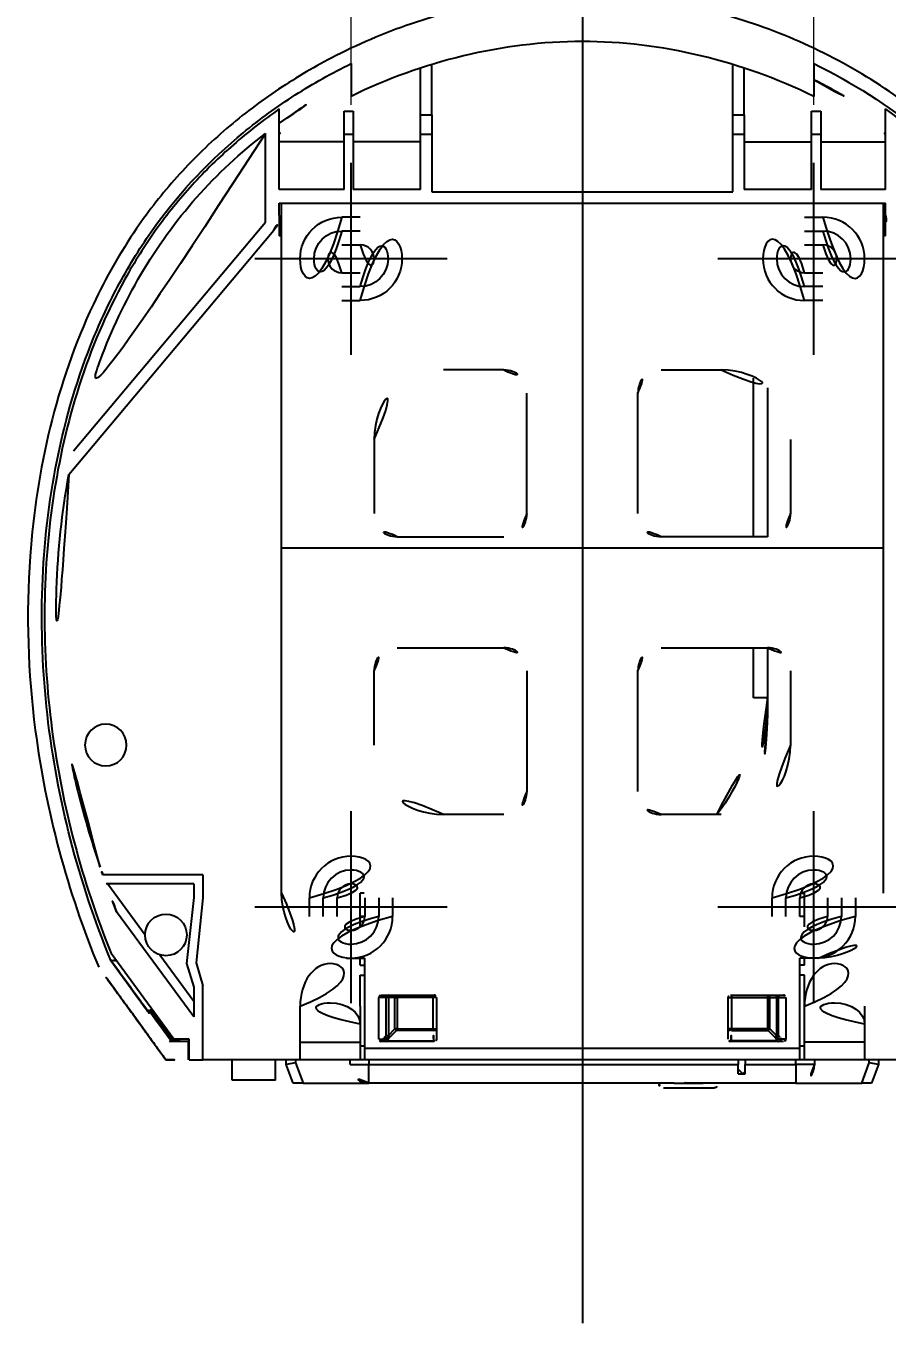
# Model space of a CAD drawing. Extents: x 16296660632 to 16296681399, y -37409619871 to -37409615168.
# Drawn here: x 16296681116.1 to 16296681175.7, y -37409615440 to -37409615350.4 of the extents above; entities that cross this region are included whole.
import ezdxf

# ---------------------------------------------------------------- set-up
doc = ezdxf.new("R2010")
doc.units = 0
doc.header["$LTSCALE"] = 10
doc.header["$MEASUREMENT"] = 0
doc.header["$PDMODE"] = 3
doc.header["$PDSIZE"] = -10
doc.layers.get('0').update_dxf_attribs({"linetype": 'CONTINUOUS'})
doc.layers.get('DEFPOINTS').update_dxf_attribs({"linetype": 'CONTINUOUS'})
doc.layers.add('1', color=7, linetype='CONTINUOUS')
doc.layers.add('2', color=2, linetype='CONTINUOUS')
doc.styles.add('Daelim Dimension', font='')
doc.styles.get('Daelim Dimension').set_extended_font_data('NanumGothic')
doc.dimstyles.new('DEFAULT', dxfattribs={"dimscale": 2, "dimtxt": 2, "dimasz": 2, "dimexe": 0, "dimexo": 2, "dimgap": 1, "dimtad": 1, "dimdec": 1, "dimzin": 9, "dimdsep": 46, "dimtxsty": 'Daelim Dimension', "dimcen": 0.5, "dimclrd": 252, "dimclre": 252, "dimclrt": 3, "dimadec": 1, "dimazin": 0, "dimtfac": 1, "dimtdec": 1, "dimtix": 1, "dimtmove": 0, "dimatfit": 3, "dimfxl": 1, "dimtolj": 1, "dimtzin": 1, "dimlwd": 9, "dimlwe": 9, "dimarcsym": 0})

# ---------------------------------------------------------------- blocks, each defined once
blk = doc.blocks.new('*D2')
at = {"color": 5, "lineweight": 9, "transparency": 16777216}
for p, q in [((16296681138.58132, -37409615355.80685), (16296681138.58132, -37409615317.88747)), ((16296681142.58132, -37409615317.88747), (16296681166.58132, -37409615317.88747)), ((16296681170.58132, -37409615355.80685), (16296681170.58132, -37409615317.88747))]:
    blk.add_line(p, q, dxfattribs=at)
at = {"color": 5, "transparency": 16777216}
for points in [[(16296681142.58132, -37409615317.22081), (16296681142.58132, -37409615318.55414), (16296681138.58132, -37409615317.88747)], [(16296681166.58132, -37409615317.22081), (16296681166.58132, -37409615318.55414), (16296681170.58132, -37409615317.88747)]]:
    blk.add_solid(points, dxfattribs=at)
at = {"layer": 'DEFPOINTS', "color": 0, "transparency": 16777216}
for p in [(16296681170.58132, -37409615317.88747), (16296681138.58132, -37409615359.80685), (16296681170.58132, -37409615359.80685)]:
    blk.add_point(p, dxfattribs=at)
at = {"color": 7, "transparency": 16777216, "insert": (16296681154.58132, -37409615310.47975), "char_height": 10, "attachment_point": 5, "style": 'Daelim Dimension'}
blk.add_mtext('\\A1;100', dxfattribs=at)

msp = doc.modelspace()

# ---------------------------------------------------------------- linework, layer by layer
msp.add_line((16296681175.38132, -37409615386.44801), (16296681133.78131, -37409615386.44801))
at = {"layer": '1', "color": 7, "linetype": 'Continuous'}
for p, q in [((16296681138.58132, -37409615352.95798), (16296681138.58132, -37409615355.22285)), ((16296681143.38132, -37409615356.50134), (16296681143.38132, -37409615353.28863)), ((16296681144.18131, -37409615356.50134), (16296681144.18131, -37409615353.07407)), ((16296681164.98132, -37409615356.50134), (16296681164.98132, -37409615353.07705)), ((16296681165.78131, -37409615356.50134), (16296681165.78131, -37409615353.29854)), ((16296681170.58132, -37409615352.95794), (16296681170.58132, -37409615355.22281)), ((16296681133.62132, -37409615361.64801), (16296681133.62132, -37409615356.08826)), ((16296681138.10131, -37409615356.23467), (16296681138.74132, -37409615356.23467)), ((16296681138.10131, -37409615357.83468), (16296681138.10131, -37409615356.23467)), ((16296681138.74132, -37409615356.23467), (16296681138.74132, -37409615357.83468)), ((16296681170.42132, -37409615356.23467), (16296681171.06132, -37409615356.23467)), ((16296681170.42132, -37409615357.83468), (16296681170.42132, -37409615356.23467)), ((16296681171.06132, -37409615356.23467), (16296681171.06132, -37409615357.83468)), ((16296681175.54132, -37409615361.64801), (16296681175.54132, -37409615356.08836)), ((16296681143.38132, -37409615356.50134), (16296681144.18131, -37409615356.50134)), ((16296681143.38132, -37409615357.83468), (16296681143.38132, -37409615356.50134)), ((16296681144.18131, -37409615356.50134), (16296681144.18131, -37409615357.83468)), ((16296681164.98132, -37409615356.50134), (16296681165.78131, -37409615356.50134)), ((16296681164.98132, -37409615357.83468), (16296681164.98132, -37409615356.50134)), ((16296681165.78131, -37409615356.50134), (16296681165.78131, -37409615357.83468)), ((16296681132.66132, -37409615363.91683), (16296681132.66132, -37409615357.78191)), ((16296681133.70497, -37409615357.78636), (16296681133.62132, -37409615357.78636)), ((16296681138.10131, -37409615361.64801), (16296681138.10131, -37409615357.83468)), ((16296681138.10131, -37409615357.83468), (16296681138.74132, -37409615357.83468)), ((16296681138.74132, -37409615357.83468), (16296681138.74132, -37409615361.64801)), ((16296681143.38132, -37409615357.83468), (16296681144.18131, -37409615357.83468)), ((16296681143.38132, -37409615361.64801), (16296681143.38132, -37409615357.83468)), ((16296681144.18131, -37409615357.83468), (16296681144.18131, -37409615361.80801)), ((16296681164.98132, -37409615357.83468), (16296681165.78131, -37409615357.83468)), ((16296681164.98132, -37409615361.80801), (16296681164.98132, -37409615357.83468)), ((16296681165.78131, -37409615357.83468), (16296681165.78131, -37409615361.64801)), ((16296681170.42132, -37409615361.64801), (16296681170.42132, -37409615357.83468)), ((16296681170.42132, -37409615357.83468), (16296681171.06132, -37409615357.83468)), ((16296681171.06132, -37409615357.83468), (16296681171.06132, -37409615361.64801)), ((16296681175.45752, -37409615357.78636), (16296681175.54132, -37409615357.78636)), ((16296681138.10131, -37409615358.35348), (16296681133.62132, -37409615358.35348)), ((16296681143.38132, -37409615358.35348), (16296681138.74132, -37409615358.35348)), ((16296681165.78131, -37409615358.35348), (16296681170.42132, -37409615358.35348)), ((16296681171.06132, -37409615358.35348), (16296681175.54132, -37409615358.35348)), ((16296681138.10131, -37409615361.64801), (16296681133.62132, -37409615361.64801)), ((16296681143.38132, -37409615361.64801), (16296681138.74132, -37409615361.64801)), ((16296681144.18131, -37409615361.80801), (16296681164.98132, -37409615361.80801)), ((16296681170.42132, -37409615361.64801), (16296681165.78131, -37409615361.64801)), ((16296681175.54132, -37409615361.64801), (16296681171.06132, -37409615361.64801)), ((16296681133.62132, -37409615362.60801), (16296681175.54132, -37409615362.60801)), ((16296681133.62132, -37409615363.43497), (16296681133.62132, -37409615362.60801)), ((16296681133.78131, -37409615362.60801), (16296681175.38132, -37409615362.60801)), ((16296681133.78131, -37409615410.28801), (16296681133.78131, -37409615362.60801)), ((16296681175.38132, -37409615362.60801), (16296681175.38132, -37409615410.28801)), ((16296681175.54132, -37409615363.43497), (16296681175.54132, -37409615362.60801)), ((16296681133.62132, -37409615363.43497), (16296681133.62132, -37409615364.84801)), ((16296681139.22132, -37409615363.56801), (16296681137.94131, -37409615363.56801)), ((16296681169.94131, -37409615363.56801), (16296681171.22132, -37409615363.56801)), ((16296681175.54132, -37409615364.84801), (16296681175.54132, -37409615363.43497)), ((16296681119.06845, -37409615381.36076), (16296681133.24699, -37409615364.46343)), ((16296681119.39829, -37409615379.72309), (16296681132.66132, -37409615363.91683)), ((16296681133.62132, -37409615364.20801), (16296681133.78143, -37409615364.20801)), ((16296681139.22132, -37409615364.52801), (16296681137.94131, -37409615364.52801)), ((16296681169.94131, -37409615364.52801), (16296681171.22132, -37409615364.52801)), ((16296681175.3812, -37409615364.20801), (16296681175.54132, -37409615364.20801)), ((16296681133.78143, -37409615364.84801), (16296681133.62132, -37409615364.84801)), ((16296681175.54132, -37409615364.84801), (16296681175.3812, -37409615364.84801)), ((16296681137.94131, -37409615365.48801), (16296681139.22132, -37409615365.48801)), ((16296681169.94131, -37409615365.48801), (16296681171.22132, -37409615365.48801)), ((16296681137.94131, -37409615367.408), (16296681139.22132, -37409615367.408)), ((16296681169.94131, -37409615367.408), (16296681171.22132, -37409615367.408)), ((16296681137.94131, -37409615368.36801), (16296681139.22132, -37409615368.36801)), ((16296681171.22132, -37409615368.36801), (16296681169.94131, -37409615368.36801)), ((16296681137.94131, -37409615369.32801), (16296681139.22132, -37409615369.32801)), ((16296681171.22132, -37409615369.32801), (16296681169.94131, -37409615369.32801)), ((16296681149.14132, -37409615374.12801), (16296681144.98132, -37409615374.12801)), ((16296681160.02131, -37409615374.12801), (16296681164.18131, -37409615374.12801)), ((16296681166.42132, -37409615385.64799), (16296681166.42132, -37409615374.68285)), ((16296681150.74132, -37409615384.04801), (16296681150.74132, -37409615375.72801)), ((16296681158.42132, -37409615384.04801), (16296681158.42132, -37409615375.72801)), ((16296681167.38132, -37409615375.35036), (16296681167.38132, -37409615385.64799)), ((16296681140.18131, -37409615378.92801), (16296681140.18131, -37409615384.04801)), ((16296681168.98132, -37409615378.92801), (16296681168.98132, -37409615384.04801)), ((16296681141.78131, -37409615385.64801), (16296681149.14132, -37409615385.64801)), ((16296681167.38132, -37409615385.64801), (16296681160.02131, -37409615385.64801)), ((16296681141.78131, -37409615393.32801), (16296681149.14132, -37409615393.32801)), ((16296681160.02131, -37409615393.32801), (16296681167.38132, -37409615393.32801)), ((16296681166.42132, -37409615396.7892), (16296681166.42132, -37409615393.32803)), ((16296681167.38132, -37409615393.32803), (16296681167.38132, -37409615396.7892)), ((16296681140.18131, -37409615400.04801), (16296681140.18131, -37409615394.92801)), ((16296681150.74132, -37409615394.92801), (16296681150.74132, -37409615403.24801)), ((16296681158.42132, -37409615403.24801), (16296681158.42132, -37409615394.92801)), ((16296681168.98132, -37409615394.92801), (16296681168.98132, -37409615400.04801)), ((16296681167.38132, -37409615396.7892), (16296681166.42132, -37409615396.7892)), ((16296681167.38132, -37409615396.7892), (16296681167.38132, -37409615398.06921)), ((16296681149.14132, -37409615404.84801), (16296681144.98132, -37409615404.84801)), ((16296681164.18131, -37409615404.84801), (16296681160.02131, -37409615404.84801)), ((16296681128.34131, -37409615409.00801), (16296681121.41294, -37409615409.00801)), ((16296681128.34131, -37409615409.00801), (16296681128.34131, -37409615410.60801)), ((16296681127.70131, -37409615409.64801), (16296681121.64132, -37409615409.64801)), ((16296681121.75632, -37409615409.64801), (16296681124.34132, -37409615413.16952)), ((16296681127.70131, -37409615409.64801), (16296681127.70131, -37409615410.57382)), ((16296681127.70131, -37409615410.57382), (16296681127.2112, -37409615415.14822)), ((16296681128.34131, -37409615410.60801), (16296681127.86131, -37409615415.08801)), ((16296681135.70131, -37409615411.88801), (16296681135.70131, -37409615410.60801)), ((16296681136.66132, -37409615411.88801), (16296681136.66132, -37409615410.60801)), ((16296681137.62132, -37409615411.88801), (16296681137.62132, -37409615410.60801)), ((16296681139.48642, -37409615410.28801), (16296681139.22132, -37409615410.28801)), ((16296681139.22132, -37409615412.60355), (16296681139.22132, -37409615410.28801)), ((16296681139.54132, -37409615410.60801), (16296681139.54132, -37409615411.88801)), ((16296681140.50132, -37409615410.60801), (16296681140.50132, -37409615411.88801)), ((16296681141.46132, -37409615410.60801), (16296681141.46132, -37409615411.88801)), ((16296681167.70131, -37409615411.88801), (16296681167.70131, -37409615410.60801)), ((16296681168.66132, -37409615411.88801), (16296681168.66132, -37409615410.60801)), ((16296681169.62132, -37409615411.88801), (16296681169.62132, -37409615410.60801)), ((16296681169.67622, -37409615410.28801), (16296681169.94131, -37409615410.28801)), ((16296681169.94131, -37409615412.60355), (16296681169.94131, -37409615410.28801)), ((16296681171.54132, -37409615410.60801), (16296681171.54132, -37409615411.88801)), ((16296681172.50132, -37409615410.60801), (16296681172.50132, -37409615411.88801)), ((16296681173.46132, -37409615410.60801), (16296681173.46132, -37409615411.88801)), ((16296681127.70131, -37409615418.82835), (16296681122.37318, -37409615411.56989)), ((16296681139.54133, -37409615411.88801), (16296681139.22132, -37409615411.88801)), ((16296681169.94131, -37409615411.88801), (16296681169.6213, -37409615411.88801)), ((16296681126.32427, -37409615420.36801), (16296681121.9894, -37409615414.46267)), ((16296681125.34834, -37409615414.54137), (16296681127.70131, -37409615417.7468)), ((16296681127.2112, -37409615415.14822), (16296681127.70131, -37409615416.78194)), ((16296681127.86131, -37409615415.08801), (16296681128.34131, -37409615416.68801)), ((16296681138.26131, -37409615414.76801), (16296681138.58132, -37409615414.76801)), ((16296681138.58132, -37409615414.76801), (16296681139.54132, -37409615414.76801)), ((16296681139.22132, -37409615415.24801), (16296681139.22132, -37409615414.76797)), ((16296681139.22132, -37409615415.24801), (16296681139.54133, -37409615415.24801)), ((16296681139.54132, -37409615421.00801), (16296681139.54132, -37409615414.76801)), ((16296681169.94131, -37409615415.24801), (16296681169.6213, -37409615415.24801)), ((16296681169.62132, -37409615421.00801), (16296681169.62132, -37409615414.76801)), ((16296681170.58132, -37409615414.76801), (16296681169.62132, -37409615414.76801)), ((16296681169.94131, -37409615415.24801), (16296681169.94131, -37409615414.76797)), ((16296681170.90132, -37409615414.76801), (16296681170.58132, -37409615414.76801)), ((16296681139.22132, -37409615415.95201), (16296681139.54132, -37409615415.95201)), ((16296681139.22132, -37409615418.08447), (16296681139.22132, -37409615415.95201)), ((16296681169.94131, -37409615415.95201), (16296681169.62131, -37409615415.95201)), ((16296681169.94131, -37409615418.08447), (16296681169.94131, -37409615415.95201)), ((16296681127.70131, -37409615416.78194), (16296681127.70131, -37409615418.82835)), ((16296681128.34131, -37409615421.80801), (16296681128.34131, -37409615416.68801)), ((16296681140.66821, -37409615417.32801), (16296681144.34131, -37409615417.32801)), ((16296681141.16599, -37409615417.48801), (16296681141.16599, -37409615417.32801)), ((16296681141.62132, -37409615417.48801), (16296681141.62132, -37409615417.32801)), ((16296681164.82132, -37409615417.32801), (16296681168.49442, -37409615417.32801)), ((16296681167.54132, -37409615417.48801), (16296681167.54132, -37409615417.32801)), ((16296681167.99664, -37409615417.48801), (16296681167.99664, -37409615417.32801)), ((16296681135.06132, -37409615419.32899), (16296681135.06132, -37409615418.08447)), ((16296681139.22132, -37409615418.08447), (16296681139.22132, -37409615419.32899)), ((16296681141.00696, -37409615417.48801), (16296681140.50722, -37409615417.48801)), ((16296681140.50722, -37409615420.36801), (16296681140.50722, -37409615417.48801)), ((16296681141.16599, -37409615417.48801), (16296681141.00696, -37409615417.48801)), ((16296681141.00696, -37409615420.11707), (16296681141.00696, -37409615417.48801)), ((16296681141.62132, -37409615417.48801), (16296681141.16599, -37409615417.48801)), ((16296681141.16599, -37409615417.48801), (16296681141.16599, -37409615420.11707)), ((16296681141.62132, -37409615417.48801), (16296681141.78131, -37409615417.48801)), ((16296681141.62132, -37409615419.66174), (16296681141.62132, -37409615417.48801)), ((16296681144.25404, -37409615417.48801), (16296681141.78131, -37409615417.48801)), ((16296681141.78131, -37409615417.48801), (16296681141.78131, -37409615419.66174)), ((16296681144.25404, -37409615419.66174), (16296681144.25404, -37409615417.48801)), ((16296681144.50132, -37409615417.48801), (16296681144.25404, -37409615417.48801)), ((16296681144.50132, -37409615417.48801), (16296681144.50132, -37409615420.36801)), ((16296681164.66132, -37409615417.48801), (16296681164.90859, -37409615417.48801)), ((16296681164.66132, -37409615420.36801), (16296681164.66132, -37409615417.48801)), ((16296681164.90859, -37409615419.66174), (16296681164.90859, -37409615417.48801)), ((16296681164.90859, -37409615417.48801), (16296681167.38132, -37409615417.48801)), ((16296681167.54132, -37409615417.48801), (16296681167.38132, -37409615417.48801)), ((16296681167.38132, -37409615417.48801), (16296681167.38132, -37409615419.66174)), ((16296681167.54132, -37409615417.48801), (16296681167.99664, -37409615417.48801)), ((16296681167.54132, -37409615419.66174), (16296681167.54132, -37409615417.48801)), ((16296681167.99664, -37409615417.48801), (16296681167.99664, -37409615420.11707)), ((16296681167.99664, -37409615417.48801), (16296681168.15567, -37409615417.48801)), ((16296681168.15567, -37409615417.48801), (16296681168.65541, -37409615417.48801)), ((16296681168.15567, -37409615420.11707), (16296681168.15567, -37409615417.48801)), ((16296681168.65541, -37409615417.48801), (16296681168.65541, -37409615420.36801)), ((16296681169.94131, -37409615419.32899), (16296681169.94131, -37409615418.08447)), ((16296681174.10131, -37409615418.08447), (16296681174.10131, -37409615419.32899)), ((16296681135.06132, -37409615420.57349), (16296681135.06132, -37409615419.32899)), ((16296681139.22132, -37409615419.32899), (16296681139.22132, -37409615420.57349)), ((16296681140.9003, -37409615420.22373), (16296681141.00696, -37409615420.11707)), ((16296681141.00696, -37409615420.11707), (16296681141.16599, -37409615420.11707)), ((16296681141.16599, -37409615420.11707), (16296681141.62132, -37409615419.66174)), ((16296681141.27912, -37409615420.2302), (16296681141.16599, -37409615420.11707)), ((16296681141.73445, -37409615419.77487), (16296681141.17245, -37409615420.33687)), ((16296681141.73445, -37409615419.77487), (16296681141.62132, -37409615419.66174)), ((16296681141.78131, -37409615419.66174), (16296681141.62132, -37409615419.66174)), ((16296681144.2796, -37409615419.77487), (16296681141.73445, -37409615419.77487)), ((16296681141.78131, -37409615419.66174), (16296681144.25404, -37409615419.66174)), ((16296681144.25404, -37409615419.66174), (16296681144.50132, -37409615419.66174)), ((16296681164.90859, -37409615419.66174), (16296681164.66132, -37409615419.66174)), ((16296681164.88303, -37409615419.77487), (16296681167.42818, -37409615419.77487)), ((16296681167.38132, -37409615419.66174), (16296681164.90859, -37409615419.66174)), ((16296681167.38132, -37409615419.66174), (16296681167.54132, -37409615419.66174)), ((16296681167.42818, -37409615419.77487), (16296681167.54132, -37409615419.66174)), ((16296681167.42818, -37409615419.77487), (16296681167.99018, -37409615420.33687)), ((16296681167.99664, -37409615420.11707), (16296681167.54132, -37409615419.66174)), ((16296681167.88351, -37409615420.2302), (16296681167.99664, -37409615420.11707)), ((16296681168.15567, -37409615420.11707), (16296681167.99664, -37409615420.11707)), ((16296681168.26233, -37409615420.22373), (16296681168.15567, -37409615420.11707)), ((16296681169.94131, -37409615420.57349), (16296681169.94131, -37409615419.32899)), ((16296681174.10131, -37409615419.32899), (16296681174.10131, -37409615420.57349)), ((16296681127.31732, -37409615420.528), (16296681126.03995, -37409615420.528)), ((16296681127.38132, -37409615420.36801), (16296681126.32427, -37409615420.36801)), ((16296681127.31732, -37409615420.49868), (16296681127.31732, -37409615420.528)), ((16296681127.31732, -37409615420.528), (16296681127.31732, -37409615421.80801)), ((16296681127.38132, -37409615421.80801), (16296681127.38132, -37409615420.36801)), ((16296681135.06132, -37409615420.57349), (16296681139.22132, -37409615420.57349)), ((16296681135.06132, -37409615421.80801), (16296681135.06132, -37409615420.57349)), ((16296681139.22132, -37409615420.57349), (16296681139.22132, -37409615421.80801)), ((16296681139.54148, -37409615420.84801), (16296681139.22132, -37409615420.84801)), ((16296681139.54147, -37409615420.84801), (16296681139.22166, -37409615420.84801)), ((16296681169.62132, -37409615421.00801), (16296681139.54132, -37409615421.00801)), ((16296681139.54132, -37409615421.80801), (16296681139.54132, -37409615421.00801)), ((16296681140.50722, -37409615420.36801), (16296681140.83256, -37409615420.36801)), ((16296681144.34131, -37409615420.52801), (16296681140.66821, -37409615420.52801)), ((16296681141.10121, -37409615420.48115), (16296681144.29728, -37409615420.48115)), ((16296681168.49442, -37409615420.52801), (16296681164.82132, -37409615420.52801)), ((16296681168.06142, -37409615420.48115), (16296681164.86535, -37409615420.48115)), ((16296681168.65541, -37409615420.36801), (16296681168.33007, -37409615420.36801)), ((16296681169.94131, -37409615420.84801), (16296681169.62115, -37409615420.84801)), ((16296681169.94097, -37409615420.84801), (16296681169.62116, -37409615420.84801)), ((16296681169.62132, -37409615421.80801), (16296681169.62132, -37409615421.00801)), ((16296681174.10131, -37409615420.57349), (16296681169.94131, -37409615420.57349)), ((16296681169.94131, -37409615421.80801), (16296681169.94131, -37409615420.57349)), ((16296681174.10131, -37409615420.57349), (16296681174.10131, -37409615421.80801)), ((16296681127.38132, -37409615421.80801), (16296681128.34131, -37409615421.80801)), ((16296681135.06132, -37409615421.80801), (16296681128.34131, -37409615421.80801)), ((16296681130.35732, -37409615423.19534), (16296681130.35732, -37409615421.80802)), ((16296681133.36531, -37409615423.19534), (16296681133.36531, -37409615421.80802)), ((16296681134.10131, -37409615422.12801), (16296681134.10131, -37409615421.80798)), ((16296681134.74132, -37409615421.80795), (16296681134.74132, -37409615422.01196)), ((16296681139.22132, -37409615421.80801), (16296681135.06132, -37409615421.80801)), ((16296681138.53332, -37409615422.12801), (16296681138.53332, -37409615421.808)), ((16296681139.54147, -37409615421.80215), (16296681139.22166, -37409615421.80215)), ((16296681169.62132, -37409615421.80801), (16296681139.54132, -37409615421.80801)), ((16296681139.81331, -37409615421.808), (16296681139.81331, -37409615422.12801)), ((16296681165.34932, -37409615421.808), (16296681165.34932, -37409615422.12801)), ((16296681165.82932, -37409615421.808), (16296681165.82932, -37409615422.12801)), ((16296681169.34932, -37409615422.12801), (16296681169.34932, -37409615421.808)), ((16296681169.94097, -37409615421.80215), (16296681169.62116, -37409615421.80215)), ((16296681174.10131, -37409615421.80801), (16296681169.94131, -37409615421.80801)), ((16296681170.62931, -37409615421.808), (16296681170.62931, -37409615422.12801)), ((16296681180.82132, -37409615421.80801), (16296681174.10131, -37409615421.80801)), ((16296681174.42132, -37409615422.01196), (16296681174.42132, -37409615421.80795)), ((16296681175.06132, -37409615421.80798), (16296681175.06132, -37409615422.12801)), ((16296681134.74132, -37409615422.01196), (16296681134.10131, -37409615422.12801)), ((16296681134.58132, -37409615423.408), (16296681134.10131, -37409615422.12801)), ((16296681134.74132, -37409615422.01196), (16296681135.26484, -37409615423.408)), ((16296681138.53332, -37409615422.12801), (16296681139.81331, -37409615422.12801)), ((16296681139.81331, -37409615423.408), (16296681139.81331, -37409615422.12801)), ((16296681139.81331, -37409615422.12801), (16296681165.34932, -37409615422.12801)), ((16296681165.34932, -37409615422.76801), (16296681165.34932, -37409615422.12801)), ((16296681165.66932, -37409615422.76801), (16296681165.34932, -37409615422.44801)), ((16296681165.34932, -37409615422.76801), (16296681165.82932, -37409615422.76801)), ((16296681165.82932, -37409615422.60801), (16296681165.66932, -37409615422.76801)), ((16296681165.82932, -37409615422.76801), (16296681165.82932, -37409615422.12801)), ((16296681165.82932, -37409615422.12801), (16296681169.34932, -37409615422.12801)), ((16296681169.34932, -37409615422.12801), (16296681169.34932, -37409615423.408)), ((16296681170.62931, -37409615422.12801), (16296681169.34932, -37409615422.12801)), ((16296681173.89779, -37409615423.408), (16296681174.42132, -37409615422.01196)), ((16296681175.06132, -37409615422.12801), (16296681174.42132, -37409615422.01196)), ((16296681175.06132, -37409615422.12801), (16296681174.58132, -37409615423.408)), ((16296681133.36531, -37409615423.19534), (16296681130.35732, -37409615423.19534)), ((16296681135.26484, -37409615423.408), (16296681134.58132, -37409615423.408)), ((16296681135.26484, -37409615423.408), (16296681139.81387, -37409615423.408)), ((16296681160.93868, -37409615423.408), (16296681139.81331, -37409615423.408)), ((16296681159.86174, -37409615423.408), (16296681159.22175, -37409615423.408)), ((16296681160.91843, -37409615423.408), (16296681161.94131, -37409615423.408)), ((16296681161.94131, -37409615423.408), (16296681162.94405, -37409615423.408)), ((16296681169.34932, -37409615423.408), (16296681162.94395, -37409615423.408)), ((16296681164.66088, -37409615423.408), (16296681164.02089, -37409615423.408)), ((16296681169.34876, -37409615423.408), (16296681173.89779, -37409615423.408)), ((16296681174.58132, -37409615423.408), (16296681173.89779, -37409615423.408)), ((16296681160.18175, -37409615423.72801), (16296681163.70088, -37409615423.72801))]:
    msp.add_line(p, q, dxfattribs=at)
at = {"layer": '1', "color": 7, "linetype": 'Continuous', "extrusion": (1.224606353822377e-16, 0, -1)}
msp.add_circle((-16296681121.62132, -37409615400.04801, 1.995701781252174e-06), 1.44, dxfattribs=at)
at = {"layer": '1', "color": 7, "linetype": 'Continuous'}
msp.add_circle((16296681125.78131, -37409615413.16801), 1.44, dxfattribs=at)
for centre, radius, start, end in [((16296681132.02131, -37409615363.43497), 1.6, 320.0001596185048, 0), ((16296681137.94131, -37409615366.44801), 2.88, 90, 270), ((16296681139.22132, -37409615366.44801), 2.88, 270, 90), ((16296681177.14132, -37409615363.43497), 1.6, 180, 219.9998403814952), ((16296681137.94131, -37409615366.44801), 1.92, 90, 270), ((16296681139.22132, -37409615366.44801), 1.92, 270, 90), ((16296681138.26131, -37409615410.28801), 4.48, 180, 270), ((16296681170.90132, -37409615410.28801), 4.48, 270, 0), ((16296681141.62132, -37409615417.48801), 0.16, 0, 90), ((16296681141.62132, -37409615419.66174), 0.16, 315, 0), ((16296681160.18175, -37409615423.408), 0.3200000000000001, 180, 270), ((16296681163.70088, -37409615423.408), 0.3200000000000001, 270, 0)]:
    msp.add_arc(centre, radius, start, end, dxfattribs=at)
at = {"layer": '1', "color": 7, "linetype": 'Continuous', "extrusion": (0, 0, -1)}
for centre, radius, start, end in [((-16296681169.94131, -37409615366.44801), 2.88, 270, 90), ((-16296681171.22132, -37409615366.44801), 2.88, 90, 270), ((-16296681169.94131, -37409615366.44801), 1.92, 270, 90), ((-16296681171.22132, -37409615366.44801), 1.92, 90, 270), ((-16296681138.58132, -37409615410.60801), 2.88, 0, 180), ((-16296681170.58132, -37409615410.60801), 2.88, 0, 180), ((-16296681138.58132, -37409615410.60801), 1.92, 0, 180), ((-16296681170.58132, -37409615410.60801), 1.92, 0, 180), ((-16296681138.58132, -37409615411.88801), 2.88, 180, 0), ((-16296681138.58132, -37409615411.88801), 1.92, 180, 0), ((-16296681170.58132, -37409615411.88801), 2.88, 180, 0), ((-16296681170.58132, -37409615411.88801), 1.92, 180, 0), ((-16296681169.34932, -37409615422.12801), 1.28, 180, 270), ((-16296681139.81331, -37409615422.12801), 1.28, 270, 0)]:
    msp.add_arc(centre, radius, start, end, dxfattribs=at)
at = {"layer": '1', "color": 7, "linetype": 'Continuous', "extrusion": (1.224606353822377e-16, 0, -1)}
for centre, radius, start, end in [((-16296681137.94131, -37409615366.44801, 1.995701783250732e-06), 0.9600000000000002, 270, 90), ((-16296681139.22132, -37409615366.44801, 1.995701783407482e-06), 0.9600000000000002, 90, 270), ((-16296681169.94131, -37409615366.44801, 1.995701787169472e-06), 0.9600000000000002, 270, 90), ((-16296681171.22132, -37409615366.44801, 1.995701787326222e-06), 0.9600000000000002, 90, 270), ((-16296681144.98132, -37409615378.92801, 1.995701784112855e-06), 4.800000000000001, 0, 90), ((-16296681149.14132, -37409615375.72801, 1.995701784622291e-06), 1.6, 90, 180), ((-16296681160.02131, -37409615375.72801, 1.995701785954663e-06), 1.6, 0, 90), ((-16296681164.18131, -37409615378.92801, 1.995701786464099e-06), 4.800000000000001, 90, 180), ((-16296681149.14132, -37409615384.04801, 1.995701784622291e-06), 1.6, 180, 270), ((-16296681167.38132, -37409615384.04801, 1.995701786855973e-06), 1.6, 180, 270), ((-16296681141.78131, -37409615384.04801, 1.995701783720981e-06), 1.6, 270, 0), ((-16296681160.02131, -37409615384.04801, 1.995701785954663e-06), 1.6, 270, 0), ((-16296681141.78131, -37409615394.92801, 1.995701783720981e-06), 1.6, 0, 90), ((-16296681149.14132, -37409615394.92801, 1.995701784622291e-06), 1.6, 90, 180), ((-16296681160.02131, -37409615394.92801, 1.995701785954663e-06), 1.6, 0, 90), ((-16296681167.38132, -37409615394.92801, 1.995701786855973e-06), 1.6, 90, 180), ((-16296681164.18131, -37409615400.04801, 1.995701786464099e-06), 4.800000000000001, 180, 270), ((-16296681144.98132, -37409615400.04801, 1.995701784112855e-06), 4.800000000000001, 270, 0), ((-16296681149.14132, -37409615403.24801, 1.995701784622291e-06), 1.6, 180, 270), ((-16296681160.02131, -37409615403.24801, 1.995701785954663e-06), 1.6, 270, 0), ((-16296681138.58132, -37409615410.60801, 1.995701783329107e-06), 0.9600000000000002, 0, 180), ((-16296681170.58132, -37409615410.60801, 1.995701787247847e-06), 0.9600000000000002, 0, 180), ((-16296681138.58132, -37409615411.88801, 1.995701783329107e-06), 0.9600000000000002, 180, 0), ((-16296681170.58132, -37409615411.88801, 1.995701787247847e-06), 0.9600000000000002, 180, 0), ((-16296681144.34131, -37409615417.48801, 1.99570178403448e-06), 0.16, 90, 180), ((-16296681164.82132, -37409615417.48801, 1.995701786542474e-06), 0.16, 0, 90), ((-16296681167.54132, -37409615417.48801, 1.995701786875567e-06), 0.16, 0, 90), ((-16296681167.54132, -37409615419.66174, 1.995701786875567e-06), 0.16, 315, 0), ((-16296681144.34131, -37409615420.36801, 1.99570178403448e-06), 0.16, 180, 270), ((-16296681164.82132, -37409615420.36801, 1.995701786542474e-06), 0.16, 270, 0)]:
    msp.add_arc(centre, radius, start, end, dxfattribs=at)
at = {"layer": '1', "color": 7, "linetype": 'Continuous', "extrusion": (1.224606353822377e-16, -6.56858655152258e-47, -1)}
msp.add_ellipse((16296681158.74132, -37409615396.7892), major_axis=(-1.351855126782924e-14, 11.53998266896354), ratio=0.7487012977269168, start_param=1.570796326794897, end_param=2.335945947006434, dxfattribs=at)
at = {"layer": '1', "color": 7, "linetype": 'Continuous', "extrusion": (0, 0, -1)}
for centre, major_axis, ratio, start_param, end_param in [((16296681158.74132, -37409615398.06921), (0, 12.21880517890328), 0.7071067811865627, 1.570796326794878, 2.119505914711312), ((16296681137.14132, -37409615418.08447), (0, -2.941564209736038), 0.7071067811865474, 1.570796326794912, 4.712388980384702), ((16296681172.02131, -37409615418.08447), (0, -2.941564209736038), 0.7071067811865474, 1.570796326794914, 4.7123889803847), ((16296681168.49442, -37409615417.48801), (0.1609846246779984, 0), 0.9938837346736198, 4.71238898038469, 6.283185307179586), ((16296681168.49442, -37409615420.36801), (0.1609846246779984, 0), 0.9938837346736198, 0, 1.570796326794897)]:
    msp.add_ellipse(centre, major_axis=major_axis, ratio=ratio, start_param=start_param, end_param=end_param, dxfattribs=at)
at = {"layer": '1', "color": 7, "linetype": 'Continuous'}
for centre, major_axis, ratio, start_param, end_param in [((16296681158.74132, -37409615396.7892), (0, 10.86116015902559), 0.7071067811865335, 3.876381731401636, 4.712388980384691), ((16296681141.16599, -37409615417.48801), (0, -0.16), 0.9938837346736183, 3.141592653589793, 4.71238898038469), ((16296681144.34131, -37409615417.48801), (0, 0.16), 0.5454545454545433, 0, 1.570796326794897), ((16296681164.82132, -37409615417.48801), (0, 0.16), 0.5454545454545431, 4.71238898038469, 6.283185307179586), ((16296681167.99664, -37409615417.48801), (0, -0.16), 0.9938837346736183, 1.570796326794897, 3.141592653589793), ((16296681137.14132, -37409615419.32899), (-2.08, 0), 0.7071067811865482, 3.141592653589793, 6.283185307179586), ((16296681172.02131, -37409615419.32899), (2.08, 0), 0.707106781186548, 0, 3.141592653589793), ((16296681141.16599, -37409615420.11707), (0.1131370849898492, -0.113137084989846), 0.9878783399072126, 3.933088529112194, 6.283185307179586), ((16296681144.34131, -37409615419.66174), (0, 0.16), 0.5454545454545433, 1.570796326794897, 2.356194490192903), ((16296681144.34131, -37409615419.66174), (0.16, 0), 0.7664063157207784, 4.316428416922061, 6.283185307179586), ((16296681164.82132, -37409615419.66174), (-0.16, 0), 0.7664063157207784, 0, 1.966756890257526), ((16296681164.82132, -37409615419.66174), (0, 0.16), 0.5454545454545431, 3.926990816987273, 4.71238898038469), ((16296681141.05932, -37409615420.22373), (0.1131370849898492, -0.113137084989846), 0.9878783399072124, 3.933088529112194, 6.283185307179586), ((16296681167.99664, -37409615420.11707), (-0.1131370849898476, -0.1131370849898477), 0.9878783399072127, 0, 2.350096778067392), ((16296681168.10331, -37409615420.22373), (-0.1131370849898476, -0.1131370849898477), 0.9878783399072124, 0, 2.350096778067392)]:
    msp.add_ellipse(centre, major_axis=major_axis, ratio=ratio, start_param=start_param, end_param=end_param, dxfattribs=at)
at = {"layer": '1', "color": 7, "linetype": 'Continuous', "extrusion": (1.22460635382238e-16, 0, -1)}
for centre, start_param, end_param in [((16296681140.66821, -37409615417.48801), 0, 1.570796326794897), ((16296681140.66821, -37409615420.36801), 4.71238898038469, 6.283185307179586)]:
    msp.add_ellipse(centre, major_axis=(-0.1609846246779984, 0), ratio=0.9938837346736198, start_param=start_param, end_param=end_param, dxfattribs=at)
at = {"layer": '1', "color": 7, "linetype": 'Continuous'}
for points, knots in [([(16296681188.02882, -37409615415.408), (16296681190.19114, -37409615410.1675), (16296681192.74402, -37409615400.73933), (16296681193.16338, -37409615387.98555), (16296681191.6548, -37409615378.02424), (16296681189.02965, -37409615370.39), (16296681185.55097, -37409615364.2535), (16296681181.71737, -37409615359.57934), (16296681177.14297, -37409615355.62508), (16296681172.01432, -37409615352.43348), (16296681166.46039, -37409615350.05663), (16296681160.60237, -37409615348.56024), (16296681154.58145, -37409615348.03184), (16296681148.55881, -37409615348.56045), (16296681142.70247, -37409615350.05656), (16296681137.61139, -37409615352.23526), (16296681133.29174, -37409615354.81054), (16296681129.7001, -37409615357.56438), (16296681126.46721, -37409615360.73349), (16296681123.36348, -37409615364.69299), (16296681120.13245, -37409615370.38996), (16296681117.50803, -37409615378.02472), (16296681115.99919, -37409615387.98531), (16296681116.41865, -37409615400.7394), (16296681118.97148, -37409615410.1675), (16296681121.13381, -37409615415.408)], [0, 0, 0, 0, 0.09521377028356762, 0.1626781215783933, 0.2132763850495126, 0.2638746485206319, 0.2976068241680448, 0.3313389998154577, 0.3650711754628705, 0.3988033511102834, 0.4325355267576962, 0.4662677024051091, 0.4999998780525219, 0.5337320536999349, 0.5674642293473476, 0.6011964049947606, 0.6264955367303202, 0.6517946684658799, 0.6770938002014395, 0.7023929319369991, 0.736125107584412, 0.7867233710555313, 0.8373216345266505, 0.9047859858214763, 1, 1, 1, 1]), ([(16296681170.58132, -37409615355.22281), (16296681168.07737, -37409615354.00067), (16296681165.47242, -37409615353.05981), (16296681160.05214, -37409615351.76399), (16296681157.32261, -37409615351.4304), (16296681151.82596, -37409615351.43149), (16296681149.03065, -37409615351.77946), (16296681143.67613, -37409615353.06702), (16296681141.08552, -37409615354.00052), (16296681138.58132, -37409615355.22285)], [0, 0, 0, 0, 0.25, 0.25, 0.5, 0.5, 0.75, 0.75, 1, 1, 1, 1]), ([(16296681121.97864, -37409615414.93683), (16296681119.72513, -37409615409.44848), (16296681118.24765, -37409615403.78572), (16296681117.25114, -37409615395.01745), (16296681117.12927, -37409615392.03281), (16296681117.3423, -37409615386.15448), (16296681117.67013, -37409615383.23958), (16296681118.83361, -37409615377.46542), (16296681119.67834, -37409615374.5892), (16296681121.36228, -37409615370.50775), (16296681121.99412, -37409615369.1797), (16296681123.4155, -37409615366.59612), (16296681124.21153, -37409615365.33253), (16296681126.83065, -37409615361.73004), (16296681128.85206, -37409615359.60531), (16296681132.26431, -37409615356.80054), (16296681133.47254, -37409615355.92353), (16296681135.97121, -37409615354.32448), (16296681137.25813, -37409615353.60338), (16296681138.58132, -37409615352.95798)], [0, 0, 0, 0, 0.2500000000000009, 0.2500000000000009, 0.3750000000000014, 0.3750000000000014, 0.5000000000000019, 0.5000000000000019, 0.6250000000000026, 0.6250000000000026, 0.6875000000000021, 0.6875000000000021, 0.7500000000000017, 0.7500000000000017, 0.8750000000000009, 0.8750000000000009, 0.9375000000000004, 0.9375000000000004, 1, 1, 1, 1]), ([(16296681170.58132, -37409615352.95794), (16296681173.23832, -37409615354.25385), (16296681175.71748, -37409615355.83319), (16296681179.1532, -37409615358.65327), (16296681180.249, -37409615359.67034), (16296681182.27325, -37409615361.80782), (16296681183.20919, -37409615362.93566), (16296681185.79435, -37409615366.49197), (16296681187.23107, -37409615369.13084), (16296681189.47943, -37409615374.57381), (16296681190.30898, -37409615377.38862), (16296681191.48309, -37409615383.17188), (16296681191.81778, -37409615386.13153), (16296681192.0335, -37409615391.98901), (16296681191.91804, -37409615394.91365), (16296681191.26445, -37409615400.75515), (16296681190.72067, -37409615403.6841), (16296681189.24342, -37409615409.39595), (16296681188.30993, -37409615412.19465), (16296681187.18399, -37409615414.93683)], [0, 0, 0, 0, 0.1249999999999988, 0.1249999999999988, 0.1874999999999995, 0.1874999999999995, 0.2500000000000002, 0.2500000000000002, 0.375, 0.375, 0.4999999999999999, 0.4999999999999999, 0.6249999999999999, 0.6249999999999999, 0.7499999999999999, 0.7499999999999999, 0.875, 0.875, 1, 1, 1, 1]), ([(16296681170.60833, -37409615354.0782), (16296681170.68863, -37409615354.11874), (16296681170.76876, -37409615354.15954), (16296681172.47854, -37409615355.03815), (16296681174.04377, -37409615355.9921), (16296681175.54132, -37409615357.06804)], [0, 0, 0, 0, 0.04675554132308365, 0.04675554132308365, 1, 1, 1, 1]), ([(16296681133.62132, -37409615356.08826), (16296681132.52216, -37409615356.85273), (16296681131.45463, -37409615357.68388), (16296681129.44315, -37409615359.43837), (16296681128.49235, -37409615360.36592), (16296681126.70499, -37409615362.32565), (16296681125.86956, -37409615363.35885), (16296681124.31644, -37409615365.53308), (16296681123.59519, -37409615366.67968), (16296681121.64328, -37409615370.19277), (16296681120.60568, -37409615372.64935), (16296681118.96618, -37409615377.75172), (16296681118.3743, -37409615380.3786), (16296681117.59471, -37409615385.6313), (16296681117.40028, -37409615388.2776), (16296681117.37684, -37409615393.60753), (16296681117.5517, -37409615396.29961), (16296681118.59623, -37409615404.25584), (16296681119.98849, -37409615409.48559), (16296681121.9894, -37409615414.46267)], [0, 0, 0, 0, 0.06249999999999997, 0.06249999999999997, 0.1249999999999999, 0.1249999999999999, 0.1874999999999999, 0.1874999999999999, 0.2499999999999999, 0.2499999999999999, 0.3749999999999999, 0.3749999999999999, 0.5, 0.5, 0.625, 0.625, 0.7500000000000001, 0.7500000000000001, 1, 1, 1, 1]), ([(16296681187.17323, -37409615414.46267), (16296681188.14843, -37409615412.03696), (16296681188.98349, -37409615409.54253), (16296681190.35377, -37409615404.40671), (16296681190.88881, -37409615401.74976), (16296681191.59831, -37409615396.44353), (16296681191.77919, -37409615393.77715), (16296681191.76991, -37409615388.41611), (16296681191.57688, -37409615385.71668), (16296681190.80041, -37409615380.43575), (16296681190.21792, -37409615377.83626), (16296681188.5899, -37409615372.73495), (16296681187.53448, -37409615370.22707), (16296681185.59379, -37409615366.72387), (16296681184.88535, -37409615365.59278), (16296681183.33344, -37409615363.411), (16296681182.483, -37409615362.35455), (16296681179.75856, -37409615359.36449), (16296681177.73968, -37409615357.61736), (16296681175.54132, -37409615356.08836)], [0, 0, 0, 0, 0.1250000000000001, 0.1250000000000001, 0.2500000000000001, 0.2500000000000001, 0.3750000000000002, 0.3750000000000002, 0.5000000000000002, 0.5000000000000002, 0.6250000000000002, 0.6250000000000002, 0.7500000000000003, 0.7500000000000003, 0.8125000000000001, 0.8125000000000001, 0.8749999999999999, 0.8749999999999999, 1, 1, 1, 1]), ([(16296681132.66132, -37409615357.78191), (16296681130.9344, -37409615359.11118), (16296681129.34242, -37409615360.5826), (16296681126.45317, -37409615363.83595), (16296681125.15455, -37409615365.64198), (16296681122.94774, -37409615369.40891), (16296681122.02237, -37409615371.38148), (16296681120.47756, -37409615375.47979), (16296681119.86353, -37409615377.5991), (16296681119.39829, -37409615379.72309)], [0, 0, 0, 0, 0.25, 0.25, 0.5, 0.5, 0.75, 0.75, 1, 1, 1, 1]), ([(16296681133.62132, -37409615357.68748), (16296681133.63522, -37409615357.70397), (16296681133.64915, -37409615357.72046), (16296681133.67006, -37409615357.74518), (16296681133.67704, -37409615357.75341), (16296681133.691, -37409615357.76989), (16296681133.69798, -37409615357.77812), (16296681133.70497, -37409615357.78636)], [0, 0, 0, 0, 0.4999996842571877, 0.4999996842571877, 0.7499997998493985, 0.7499997998493985, 1, 1, 1, 1]), ([(16296681175.45752, -37409615357.78636), (16296681175.46452, -37409615357.77811), (16296681175.47151, -37409615357.76986), (16296681175.48899, -37409615357.74923), (16296681175.49947, -37409615357.73685), (16296681175.52041, -37409615357.71209), (16296681175.53087, -37409615357.6997), (16296681175.54132, -37409615357.68732)], [0, 0, 0, 0, 0.2499997816970537, 0.2499997816970537, 0.6249997483759941, 0.6249997483759941, 1, 1, 1, 1]), ([(16296681119.06845, -37409615381.36076), (16296681118.58812, -37409615383.96996), (16296681118.31109, -37409615386.60926), (16296681118.12995, -37409615391.9431), (16296681118.23117, -37409615394.63441), (16296681118.50806, -37409615397.27954)], [0, 0, 0, 0, 0.5, 0.5, 1, 1, 1, 1]), ([(16296681121.23064, -37409615408.48129), (16296681120.60702, -37409615406.65409), (16296681120.0618, -37409615404.78587), (16296681119.15309, -37409615401.04719), (16296681118.78654, -37409615399.16821), (16296681118.50806, -37409615397.27954)], [0, 0, 0, 0, 0.5, 0.5, 1, 1, 1, 1]), ([(16296681121.97864, -37409615414.93683), (16296681121.98924, -37409615414.93678), (16296681121.99984, -37409615414.93674), (16296681122.02104, -37409615414.93664), (16296681122.03164, -37409615414.93658), (16296681122.06307, -37409615414.93644), (16296681122.08389, -37409615414.93635), (16296681122.10472, -37409615414.93625)], [0, 0, 0, 0, 0.2522600162806368, 0.2522600162806368, 0.504520032561284, 0.504520032561284, 1, 1, 1, 1]), ([(16296681121.97864, -37409615414.93683), (16296681122.69427, -37409615415.92203), (16296681123.40989, -37409615416.90723), (16296681124.76366, -37409615418.77095), (16296681125.40181, -37409615419.64948), (16296681126.03995, -37409615420.528)], [0, 0, 0, 0, 0.5286170839344695, 0.5286170839344695, 1, 1, 1, 1]), ([(16296681122.23194, -37409615414.93566), (16296681122.22133, -37409615414.93571), (16296681122.21073, -37409615414.93576), (16296681122.18952, -37409615414.93586), (16296681122.17891, -37409615414.93591), (16296681122.14711, -37409615414.93605), (16296681122.12591, -37409615414.93615), (16296681122.10472, -37409615414.93625)], [0, 0, 0, 0, 0.2500667691602418, 0.2500667691602418, 0.5001335383206377, 0.5001335383206377, 1, 1, 1, 1]), ([(16296681122.33625, -37409615414.93518), (16296681122.31287, -37409615414.93529), (16296681122.28949, -37409615414.93539), (16296681122.25577, -37409615414.93555), (16296681122.24543, -37409615414.9356), (16296681122.23509, -37409615414.93565)], [0, 0, 0, 0, 0.6932849663860019, 0.6932849663860019, 1, 1, 1, 1]), ([(16296681144.29728, -37409615420.48115), (16296681144.29626, -37409615420.42422), (16296681144.29518, -37409615420.36746), (16296681144.29027, -37409615420.12927), (16296681144.28573, -37409615419.9495), (16296681144.2796, -37409615419.77487)], [0, 0, 0, 0, 0.2373972269193334, 0.2373972269193334, 1, 1, 1, 1]), ([(16296681164.86535, -37409615420.48115), (16296681164.86637, -37409615420.42422), (16296681164.86745, -37409615420.36746), (16296681164.87236, -37409615420.12927), (16296681164.8769, -37409615419.9495), (16296681164.88303, -37409615419.77487)], [0, 0, 0, 0, 0.2373972269193334, 0.2373972269193334, 1, 1, 1, 1]), ([(16296681126.03789, -37409615420.52837), (16296681126.03934, -37409615420.52811), (16296681126.04079, -37409615420.52785), (16296681126.04224, -37409615420.5276), (16296681126.05004, -37409615420.52625), (16296681126.05991, -37409615420.52453), (16296681126.07965, -37409615420.52109), (16296681126.08952, -37409615420.51937), (16296681126.11783, -37409615420.51443), (16296681126.13627, -37409615420.51123), (16296681126.15357, -37409615420.50822), (16296681126.15502, -37409615420.50796), (16296681126.15647, -37409615420.50771), (16296681126.15792, -37409615420.50745)], [0, 0, 0, 0, 0.00185808835061585, 0.00185808835061585, 0.00185808835061585, 0.2552893789347656, 0.2552893789347656, 0.5087206695189139, 0.5087206695189139, 0.9822312732730323, 0.9822312732730323, 0.9822312732730323, 1, 1, 1, 1]), ([(16296681126.1547, -37409615420.50802), (16296681126.15615, -37409615420.50777), (16296681126.1576, -37409615420.50751), (16296681126.15905, -37409615420.50726), (16296681126.16684, -37409615420.50591), (16296681126.17671, -37409615420.50418), (16296681126.19644, -37409615420.50075), (16296681126.20631, -37409615420.49902), (16296681126.23498, -37409615420.49403), (16296681126.25379, -37409615420.49075), (16296681126.27145, -37409615420.48767), (16296681126.2729, -37409615420.48742), (16296681126.27435, -37409615420.48717), (16296681126.2758, -37409615420.48692)], [0, 0, 0, 0, 0.001583762950908563, 0.001583762950908563, 0.001583762950908563, 0.2526948035462543, 0.2526948035462543, 0.5038058441415743, 0.5038058441415743, 0.9825175804532744, 0.9825175804532744, 0.9825175804532744, 1, 1, 1, 1]), ([(16296681126.27548, -37409615420.48698), (16296681126.27693, -37409615420.48672), (16296681126.27838, -37409615420.48647), (16296681126.27983, -37409615420.48621), (16296681126.29704, -37409615420.48322), (16296681126.31633, -37409615420.47985), (16296681126.35493, -37409615420.47313), (16296681126.37422, -37409615420.46976), (16296681126.4304, -37409615420.45997), (16296681126.46729, -37409615420.45354), (16296681126.5054, -37409615420.4469), (16296681126.50685, -37409615420.44664), (16296681126.5083, -37409615420.44639)], [0, 0, 0, 0, 0.0006865025882608622, 0.0006865025882608622, 0.0006865025882608622, 0.2517860975462357, 0.2517860975462357, 0.5028856925042006, 0.5028856925042006, 0.9829810837643645, 0.9829810837643645, 1, 1, 1, 1]), ([(16296681140.83254, -37409615420.36703), (16296681140.83257, -37409615420.36849), (16296681140.83261, -37409615420.36996), (16296681140.83266, -37409615420.37144), (16296681140.83302, -37409615420.38218), (16296681140.83472, -37409615420.39395), (16296681140.84213, -37409615420.4227), (16296681140.84961, -37409615420.43958), (16296681140.86929, -37409615420.46945), (16296681140.88169, -37409615420.48289), (16296681140.90973, -37409615420.50471), (16296681140.92571, -37409615420.51341), (16296681140.9576, -37409615420.52444), (16296681140.97372, -37409615420.52744), (16296681140.9897, -37409615420.52793)], [0, 0, 0, 0, 0.01005070713657541, 0.01005070713657541, 0.01005070713657541, 0.1534415081576008, 0.1534415081576008, 0.3730938900696588, 0.3730938900696588, 0.5896273718575542, 0.5896273718575542, 0.8047146024954892, 0.8047146024954892, 1, 1, 1, 1]), ([(16296681140.9897, -37409615420.52793), (16296681141.00827, -37409615420.52736), (16296681141.02703, -37409615420.52355), (16296681141.06179, -37409615420.51026), (16296681141.07828, -37409615420.50062), (16296681141.09502, -37409615420.48676), (16296681141.09739, -37409615420.48469), (16296681141.09971, -37409615420.48254), (16296681141.10121, -37409615420.48115)], [0, 0, 0, 0, 0.4539692254640568, 0.4539692254640568, 0.9073616751169536, 0.9073616751169536, 0.9832945507621653, 1, 1, 1, 1]), ([(16296681141.17245, -37409615420.33687), (16296681141.16013, -37409615420.34919), (16296681141.14751, -37409615420.36945), (16296681141.12366, -37409615420.4198), (16296681141.1124, -37409615420.44852), (16296681141.10121, -37409615420.48115)], [0, 0, 0, 0, 0.5305590404101345, 0.5305590404101345, 1, 1, 1, 1]), ([(16296681144.29606, -37409615420.48024), (16296681144.29725, -37409615420.48112), (16296681144.29843, -37409615420.482), (16296681144.29961, -37409615420.48287), (16296681144.30374, -37409615420.48592), (16296681144.30917, -37409615420.48965), (16296681144.33605, -37409615420.50684), (16296681144.3588, -37409615420.5173), (16296681144.38095, -37409615420.52303)], [0, 0, 0, 0, 0.01412492317039116, 0.01412492317039116, 0.01412492317039116, 0.2133262769969853, 0.2133262769969853, 1, 1, 1, 1]), ([(16296681164.86657, -37409615420.48024), (16296681164.86539, -37409615420.48112), (16296681164.8642, -37409615420.482), (16296681164.86302, -37409615420.48287), (16296681164.85889, -37409615420.48592), (16296681164.85346, -37409615420.48965), (16296681164.82658, -37409615420.50684), (16296681164.80383, -37409615420.5173), (16296681164.78168, -37409615420.52303)], [0, 0, 0, 0, 0.01412492317039116, 0.01412492317039116, 0.01412492317039116, 0.2133262769969853, 0.2133262769969853, 1, 1, 1, 1]), ([(16296681167.99018, -37409615420.33687), (16296681168.0025, -37409615420.34919), (16296681168.01512, -37409615420.36945), (16296681168.03897, -37409615420.4198), (16296681168.05023, -37409615420.44852), (16296681168.06142, -37409615420.48115)], [0, 0, 0, 0, 0.5305590404101345, 0.5305590404101345, 1, 1, 1, 1]), ([(16296681168.17293, -37409615420.52793), (16296681168.15436, -37409615420.52736), (16296681168.1356, -37409615420.52355), (16296681168.10084, -37409615420.51026), (16296681168.08435, -37409615420.50062), (16296681168.06761, -37409615420.48676), (16296681168.06524, -37409615420.48469), (16296681168.06292, -37409615420.48254), (16296681168.06142, -37409615420.48115)], [0, 0, 0, 0, 0.4539692254640568, 0.4539692254640568, 0.9073616751169536, 0.9073616751169536, 0.9832945507621653, 1, 1, 1, 1]), ([(16296681168.33009, -37409615420.36703), (16296681168.33006, -37409615420.36849), (16296681168.33002, -37409615420.36996), (16296681168.32997, -37409615420.37144), (16296681168.32961, -37409615420.38218), (16296681168.32791, -37409615420.39395), (16296681168.3205, -37409615420.4227), (16296681168.31302, -37409615420.43958), (16296681168.29334, -37409615420.46945), (16296681168.28094, -37409615420.48289), (16296681168.2529, -37409615420.50471), (16296681168.23692, -37409615420.51341), (16296681168.20503, -37409615420.52444), (16296681168.18891, -37409615420.52744), (16296681168.17293, -37409615420.52793)], [0, 0, 0, 0, 0.01005070713657541, 0.01005070713657541, 0.01005070713657541, 0.1534415081576008, 0.1534415081576008, 0.3730938900696588, 0.3730938900696588, 0.5896273718575542, 0.5896273718575542, 0.8047146024954892, 0.8047146024954892, 1, 1, 1, 1]), ([(16296681162.94395, -37409615423.408), (16296681162.62276, -37409615423.408), (16296681162.28419, -37409615423.39359), (16296681161.59756, -37409615423.3936), (16296681161.25611, -37409615423.408), (16296681160.93868, -37409615423.408)], [0, 0, 0, 0, 0.5000000000000001, 0.5000000000000001, 1, 1, 1, 1])]:
    msp.add_open_spline(points, degree=3, knots=knots, dxfattribs=at)
for points, degree in [([(16296681133.62132, -37409615357.06793), (16296681135.2053, -37409615355.92989), (16296681136.85687, -37409615354.92913), (16296681138.575, -37409615354.06357)], 3), ([(16296681121.41294, -37409615409.00801), (16296681121.35143, -37409615408.83275), (16296681121.29066, -37409615408.65717), (16296681121.23064, -37409615408.48129)], 3), ([(16296681122.37318, -37409615411.56989), (16296681122.11941, -37409615410.93398), (16296681121.87537, -37409615410.29322), (16296681121.64132, -37409615409.64801)], 3), ([(16296681122.23509, -37409615414.93565), (16296681122.23194, -37409615414.93566)], 1), ([(16296681125.78258, -37409615421.80801), (16296681121.13381, -37409615415.408)], 1), ([(16296681126.15678, -37409615420.50765), (16296681124.8061, -37409615418.65052), (16296681123.45541, -37409615416.79338), (16296681122.10472, -37409615414.93625)], 3), ([(16296681126.27466, -37409615420.48711), (16296681124.92709, -37409615418.63663), (16296681123.57951, -37409615416.78615), (16296681122.23194, -37409615414.93566)], 3), ([(16296681126.27758, -37409615420.48661), (16296681124.93008, -37409615418.63628), (16296681123.58259, -37409615416.78596), (16296681122.23509, -37409615414.93565)], 3), ([(16296681126.27466, -37409615420.48711), (16296681126.27758, -37409615420.48661)], 1), ([(16296681126.50809, -37409615420.44643), (16296681126.48899, -37409615420.42027), (16296681126.4699, -37409615420.39412), (16296681126.45081, -37409615420.36797)], 3), ([(16296681126.50809, -37409615420.44643), (16296681126.65821, -37409615420.42025), (16296681126.90643, -37409615420.3941), (16296681127.2522, -37409615420.368)], 3), ([(16296681140.83256, -37409615420.36801), (16296681140.85443, -37409615420.29815), (16296681140.87724, -37409615420.24679), (16296681140.9003, -37409615420.22373)], 3), ([(16296681168.33007, -37409615420.36801), (16296681168.3082, -37409615420.29815), (16296681168.28539, -37409615420.24679), (16296681168.26233, -37409615420.22373)], 3), ([(16296681125.78258, -37409615421.80801), (16296681126.29416, -37409615421.80801), (16296681126.80574, -37409615421.80801), (16296681127.31732, -37409615421.80801)], 3)]:
    msp.add_open_spline(points, degree=degree, dxfattribs=at)
at = {"layer": '2', "color": 1}
msp.add_line((16296681154.58132, -37409615333.28057), (16296681154.58132, -37409615439.99096), dxfattribs=at)
at = {"layer": '2', "color": 1, "ltscale": 0.5}
for p, q in [((16296681138.58132, -37409615373.08916), (16296681138.58132, -37409615359.80685)), ((16296681170.58132, -37409615373.08916), (16296681170.58132, -37409615359.80685)), ((16296681145.22247, -37409615366.44801), (16296681131.94016, -37409615366.44801)), ((16296681177.22247, -37409615366.44801), (16296681163.94016, -37409615366.44801)), ((16296681138.58132, -37409615417.88917), (16296681138.58132, -37409615404.60685)), ((16296681170.58132, -37409615417.88917), (16296681170.58132, -37409615404.60685)), ((16296681145.22247, -37409615411.24801), (16296681131.94016, -37409615411.24801)), ((16296681177.22247, -37409615411.24801), (16296681163.94016, -37409615411.24801))]:
    msp.add_line(p, q, dxfattribs=at)

# ---------------------------------------------------------------- dimensions: what is measured, and where the dimension line sits
at = {"color": 5}
dim = msp.add_linear_dim(base=(16296681170.58132, -37409615317.88747), p1=(16296681138.58132, -37409615359.80685), p2=(16296681170.58132, -37409615359.80685), text='100', dimstyle='DEFAULT', override={"dimtxt": 5, "dimclrd": 5, "dimclre": 5, "dimclrt": 7}, dxfattribs=at)
dim.commit()
dim.dimension.update_dxf_attribs({"geometry": '*D2', "text_midpoint": (16296681154.58132, -37409615317.88747), "dimtype": 160})

doc.saveas('drawing.dxf')
